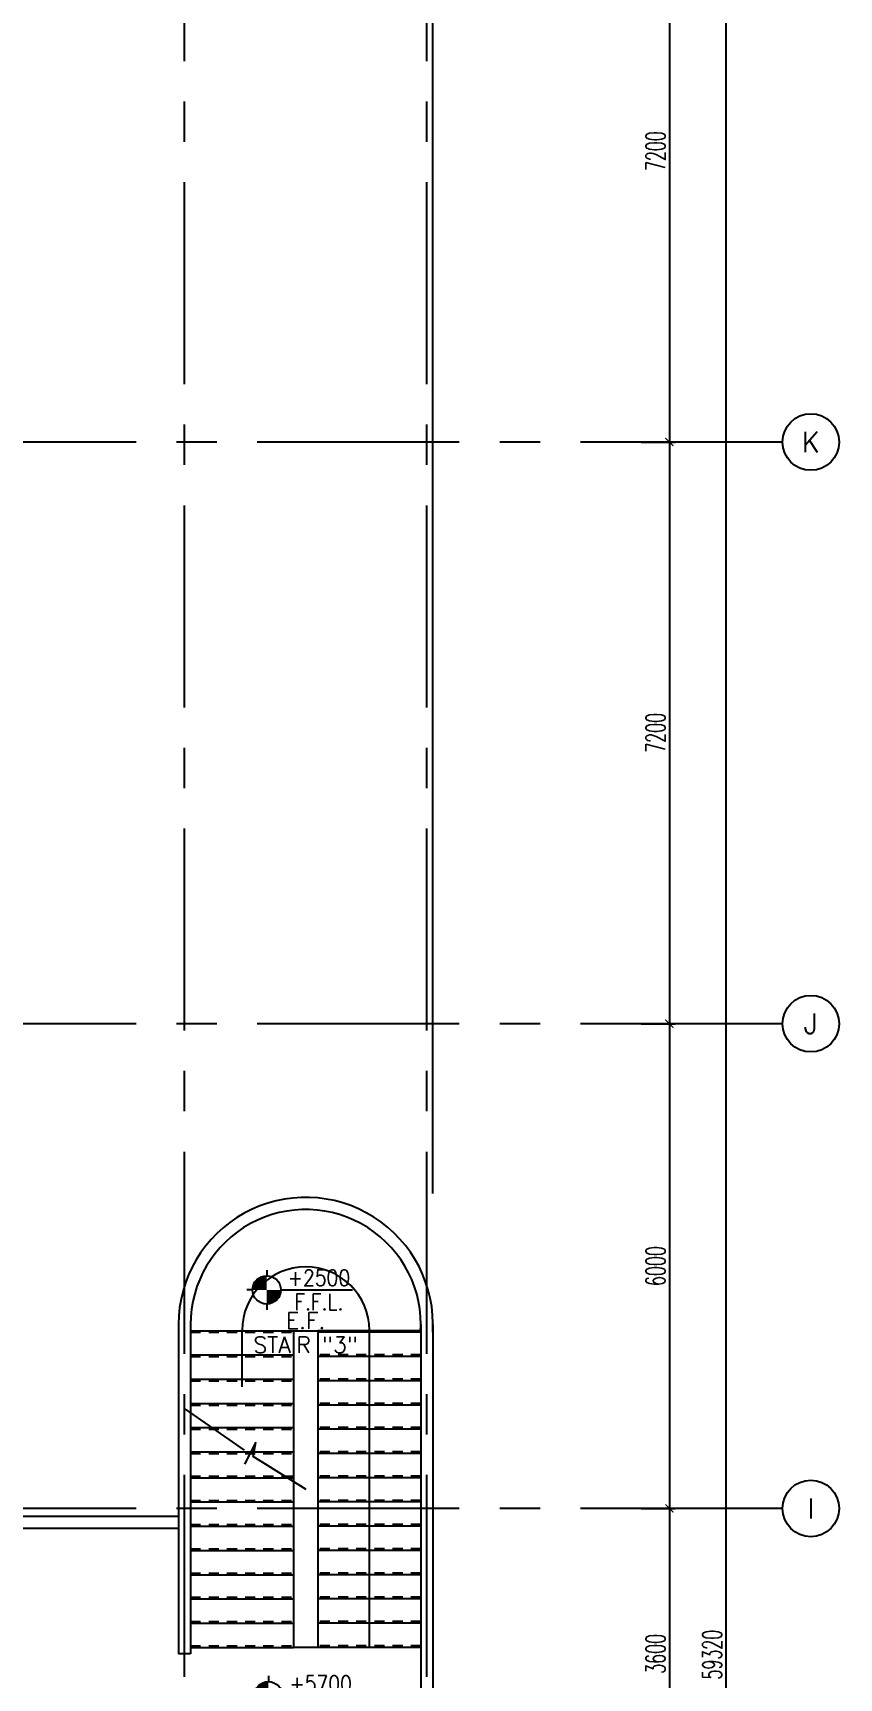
# Model space of a CAD drawing. Extents: x -0.4 to 93.5, y -1.1 to 78.4.
# Drawn here: x 83.56 to 93.53, y 34.87 to 55.23 of the extents above; entities that cross this region are included whole.
import ezdxf
from ezdxf.enums import TextEntityAlignment as Align

# ---------------------------------------------------------------- set-up
doc = ezdxf.new("R2010")
doc.units = 0
doc.header["$MEASUREMENT"] = 0
doc.header["$PDMODE"] = 34
doc.linetypes.add('CENTERX2', pattern=[4, 2.5, -0.5, 0.5, -0.5])
doc.linetypes.add('HIDDEN2', pattern=[0.1875, 0.125, -0.0625])
doc.layers.get('0').update_dxf_attribs({"color": 11, "linetype": 'CONTINUOUS'})
doc.layers.get('DEFPOINTS').update_dxf_attribs({"color": 11, "linetype": 'CONTINUOUS'})
for name, color, linetype in [('AX-CR', 11, 'CONTINUOUS'), ('AX-DIM', 11, 'CONTINUOUS'), ('AX-TXT', 11, 'CONTINUOUS'), ('AXES', 11, 'CENTERX2'), ('HAT', 11, 'CONTINUOUS'), ('LEV-PL', 11, 'CONTINUOUS'), ('RM-NAME', 11, 'CONTINUOUS'), ('ROOF', 11, 'CONTINUOUS'), ('STR', 11, 'CONTINUOUS'), ('WALL', 11, 'CONTINUOUS')]:
    doc.layers.add(name, color=color, linetype=linetype)
doc.styles.add('ROMANS', font='ROMANS.shx', dxfattribs={"width": 0.6})
doc.styles.add('S', font='ROMANS.SHX')
doc.dimstyles.new('STANDARD in', dxfattribs={"dimtxt": 0.24, "dimasz": 0.1, "dimexe": 0.07, "dimexo": 0.05, "dimgap": 0.05, "dimtad": 1, "dimdec": 0, "dimlfac": 1000, "dimzin": 0, "dimdsep": 46, "dimtxsty": 'ROMANS', "dimblk": 'ARCHTICK', "dimcen": 0.05, "dimdle": 0.05, "dimclrd": 7, "dimclre": 7, "dimclrt": 2, "dimadec": 0, "dimazin": 0, "dimtfac": 1, "dimtdec": 0, "dimtmove": 2, "dimatfit": 3, "dimldrblk": 'ARCHTICK', "dimfxl": 0, "dimtolj": 1, "dimtzin": 0, "dimarcsym": 0})

# ---------------------------------------------------------------- blocks, each defined once
blk = doc.blocks.new('_ARCHTICK')
at = {"color": 0, "linetype": 'ByBlock', "const_width": 0.15}
blk.add_lwpolyline([(-0.5, -0.5), (0.5, 0.5)], dxfattribs=at)
blk = doc.blocks.new('*D162')
at = {"layer": 'AX-DIM', "color": 7, "lineweight": -2, "ltscale": 0.3}
for p, q in [((83.232, 76.998), (88.557, 76.998)), ((83.282, 76.348), (83.282, 77.068)), ((88.507, 40.87), (88.507, 77.068))]:
    blk.add_line(p, q, dxfattribs=at)
at = {"layer": 'DEFPOINTS', "color": 0, "ltscale": 0.3}
for p in [(88.507, 76.998), (83.282, 76.298), (88.507, 40.82)]:
    blk.add_point(p, dxfattribs=at)
at = {"layer": 'AX-DIM', "color": 7, "lineweight": -2, "ltscale": 0.3, "xscale": 0.1, "yscale": 0.1, "zscale": 0.1, "rotation": 180}
blk.add_blockref('_ARCHTICK', (83.282, 76.998), dxfattribs=at)
at = {"layer": 'AX-DIM', "color": 7, "lineweight": -2, "ltscale": 0.3, "xscale": 0.1, "yscale": 0.1, "zscale": 0.1}
blk.add_blockref('_ARCHTICK', (88.507, 76.998), dxfattribs=at)
at = {"layer": 'AX-DIM', "color": 2, "ltscale": 0.3, "insert": (85.895, 77.168), "char_height": 0.24, "attachment_point": 5, "style": 'ROMANS'}
blk.add_mtext('\\A1;5225', dxfattribs=at)
blk = doc.blocks.new('*D160')
at = {"layer": 'AX-DIM', "color": 7, "lineweight": -2, "ltscale": 0.3}
for p, q in [((83.332, 64.82), (92.202, 64.82)), ((92.132, 64.87), (92.132, 5.45)), ((83.332, 5.5), (92.202, 5.5))]:
    blk.add_line(p, q, dxfattribs=at)
at = {"layer": 'DEFPOINTS', "color": 0, "ltscale": 0.3}
for p in [(83.282, 64.82), (83.282, 5.5), (92.132, 5.5)]:
    blk.add_point(p, dxfattribs=at)
at = {"layer": 'AX-DIM', "color": 7, "lineweight": -2, "ltscale": 0.3, "xscale": 0.1, "yscale": 0.1, "zscale": 0.1}
for p, rotation in [((92.132, 64.82), 90), ((92.132, 5.5), 270)]:
    blk.add_blockref('_ARCHTICK', p, dxfattribs=dict(at, rotation=rotation))
at = {"layer": 'AX-DIM', "color": 2, "ltscale": 0.3, "insert": (91.962, 35.16), "char_height": 0.24, "attachment_point": 5, "rotation": 90, "style": 'ROMANS'}
blk.add_mtext('\\A1;59320', dxfattribs=at)
blk = doc.blocks.new('*D155')
at = {"layer": 'AX-DIM', "color": 7, "lineweight": -2, "ltscale": 0.3}
for p, q in [((91.082, 42.97), (91.502, 42.97)), ((91.432, 43.02), (91.432, 36.92)), ((91.082, 36.97), (91.502, 36.97))]:
    blk.add_line(p, q, dxfattribs=at)
at = {"layer": 'DEFPOINTS', "color": 0, "ltscale": 0.3}
for p in [(91.032, 42.97), (91.032, 36.97), (91.432, 36.97)]:
    blk.add_point(p, dxfattribs=at)
at = {"layer": 'AX-DIM', "color": 7, "lineweight": -2, "ltscale": 0.3, "xscale": 0.1, "yscale": 0.1, "zscale": 0.1}
for p, rotation in [((91.432, 42.97), 90), ((91.432, 36.97), 270)]:
    blk.add_blockref('_ARCHTICK', p, dxfattribs=dict(at, rotation=rotation))
at = {"layer": 'AX-DIM', "color": 2, "ltscale": 0.3, "insert": (91.262, 39.97), "char_height": 0.24, "attachment_point": 5, "rotation": 90, "style": 'ROMANS'}
blk.add_mtext('\\A1;6000', dxfattribs=at)
blk = doc.blocks.new('AXR')
at = {"layer": 'AX-CR'}
blk.add_circle((350, 0), 350, dxfattribs=at)
at = {"layer": 'AX-TXT', "style": 'ROMANS'}
blk.add_attdef('AX', text='', height=250, dxfattribs=at).set_placement((350, 0), align=Align.MIDDLE)
blk = doc.blocks.new('*D151')
at = {"layer": 'AX-DIM', "color": 7, "lineweight": -2, "ltscale": 0.3}
for p, q in [((91.082, 36.97), (91.502, 36.97)), ((91.432, 37.02), (91.432, 33.32)), ((91.082, 33.37), (91.502, 33.37))]:
    blk.add_line(p, q, dxfattribs=at)
at = {"layer": 'DEFPOINTS', "color": 0, "ltscale": 0.3}
for p in [(91.032, 36.97), (91.032, 33.37), (91.432, 33.37)]:
    blk.add_point(p, dxfattribs=at)
at = {"layer": 'AX-DIM', "color": 7, "lineweight": -2, "ltscale": 0.3, "xscale": 0.1, "yscale": 0.1, "zscale": 0.1}
for p, rotation in [((91.432, 36.97), 90), ((91.432, 33.37), 270)]:
    blk.add_blockref('_ARCHTICK', p, dxfattribs=dict(at, rotation=rotation))
at = {"layer": 'AX-DIM', "color": 2, "ltscale": 0.3, "insert": (91.262, 35.17), "char_height": 0.24, "attachment_point": 5, "rotation": 90, "style": 'ROMANS'}
blk.add_mtext('\\A1;3600', dxfattribs=at)
blk = doc.blocks.new('*D148')
at = {"layer": 'AX-DIM', "color": 7, "lineweight": -2, "ltscale": 0.3}
for p, q in [((91.082, 57.37), (91.502, 57.37)), ((91.432, 57.42), (91.432, 50.12)), ((91.082, 50.17), (91.502, 50.17))]:
    blk.add_line(p, q, dxfattribs=at)
at = {"layer": 'DEFPOINTS', "color": 0, "ltscale": 0.3}
for p in [(91.032, 57.37), (91.032, 50.17), (91.432, 50.17)]:
    blk.add_point(p, dxfattribs=at)
at = {"layer": 'AX-DIM', "color": 7, "lineweight": -2, "ltscale": 0.3, "xscale": 0.1, "yscale": 0.1, "zscale": 0.1}
for p, rotation in [((91.432, 57.37), 90), ((91.432, 50.17), 270)]:
    blk.add_blockref('_ARCHTICK', p, dxfattribs=dict(at, rotation=rotation))
at = {"layer": 'AX-DIM', "color": 2, "ltscale": 0.3, "insert": (91.262, 53.77), "char_height": 0.24, "attachment_point": 5, "rotation": 90, "style": 'ROMANS'}
blk.add_mtext('\\A1;7200', dxfattribs=at)
blk = doc.blocks.new('*D147')
at = {"layer": 'AX-DIM', "color": 7, "lineweight": -2, "ltscale": 0.3}
for p, q in [((91.082, 50.17), (91.502, 50.17)), ((91.432, 50.22), (91.432, 42.92)), ((91.082, 42.97), (91.502, 42.97))]:
    blk.add_line(p, q, dxfattribs=at)
at = {"layer": 'DEFPOINTS', "color": 0, "ltscale": 0.3}
for p in [(91.032, 50.17), (91.032, 42.97), (91.432, 42.97)]:
    blk.add_point(p, dxfattribs=at)
at = {"layer": 'AX-DIM', "color": 7, "lineweight": -2, "ltscale": 0.3, "xscale": 0.1, "yscale": 0.1, "zscale": 0.1}
for p, rotation in [((91.432, 50.17), 90), ((91.432, 42.97), 270)]:
    blk.add_blockref('_ARCHTICK', p, dxfattribs=dict(at, rotation=rotation))
at = {"layer": 'AX-DIM', "color": 2, "ltscale": 0.3, "insert": (91.262, 46.57), "char_height": 0.24, "attachment_point": 5, "rotation": 90, "style": 'ROMANS'}
blk.add_mtext('\\A1;7200', dxfattribs=at)
blk = doc.blocks.new('LEV1')
at = {"layer": 'LEV-PL'}
for p, q in [((0, 245), (0, 175)), ((-175, 0), (-245, 0)), ((175, 0), (1061, 0)), ((0, -175), (0, -245))]:
    blk.add_line(p, q, dxfattribs=at)
at = {"layer": 'LEV-PL', "const_width": 175}
for points in [[(-88, 0, -0.414214), (0, 88, -1)], [(88, 0, -0.414214), (0, -88, -1)]]:
    blk.add_lwpolyline(points, format="xyb", dxfattribs=at)
at = {"layer": 'LEV-PL'}
blk.add_circle((0, 0), 175, dxfattribs=at)
at = {"layer": 'LEV-PL', "color": 4, "style": 'S', "width": 0.85}
for tag, p in [('+0000', (646, 50)), ('F.F.L.', (646, -250))]:
    blk.add_attdef(tag, text='', height=200, dxfattribs=at).set_placement(p, align=Align.CENTER)

msp = doc.modelspace()

# ---------------------------------------------------------------- linework, layer by layer
for p, q in [((86.1758, 37.6902), (85.4444, 38.1979)), ((86.3162, 37.7888), (86.1758, 37.5199)), ((86.2811, 37.6134), (86.3162, 37.7888)), ((86.9363, 37.2043), (86.2811, 37.6134))]:
    msp.add_line(p, q)
at = {"layer": 'AXES'}
for p, q in [((85.4324, -1.1143), (85.4324, 77.6984)), ((88.4324, -1.1143), (88.4324, 77.6984)), ((92.8324, 50.17), (40.7424, 50.17)), ((92.8324, 42.97), (24.7924, 42.97)), ((92.8324, 42.97), (40.7424, 42.97)), ((92.8324, 36.97), (40.7424, 36.97))]:
    msp.add_line(p, q, dxfattribs=at)
at = {"layer": 'ROOF'}
for p, q in [((86.7824, 39.1702), (86.7824, 35.2502)), ((86.7824, 39.1702), (87.0824, 39.1702)), ((87.0824, 39.1702), (87.0824, 35.2502)), ((85.3574, 36.87), (83.2824, 36.87)), ((85.3574, 36.72), (83.2824, 36.72)), ((87.0824, 35.2502), (86.7824, 35.2502))]:
    msp.add_line(p, q, dxfattribs=at)
at = {"layer": 'STR'}
for p, q in [((85.5074, 39.1702), (86.7824, 39.1702)), ((86.1449, 38.4771), (86.1449, 39.1726)), ((88.3574, 39.1702), (87.0824, 39.1702)), ((88.3574, 39.1502), (87.0824, 39.1502)), ((87.7199, 35.2502), (87.7199, 39.1726)), ((85.5074, 38.8702), (86.7824, 38.8702)), ((88.3574, 38.8502), (87.0824, 38.8502)), ((85.5074, 38.5702), (86.7824, 38.5702)), ((88.3574, 38.5502), (87.0824, 38.5502)), ((85.5074, 38.2702), (86.7824, 38.2702)), ((88.3574, 38.2502), (87.0824, 38.2502)), ((85.5074, 37.9702), (86.7824, 37.9702)), ((88.3574, 37.9502), (87.0824, 37.9502)), ((85.5074, 37.6702), (86.7824, 37.6702)), ((88.3574, 37.6502), (87.0824, 37.6502)), ((85.5074, 37.3502), (86.7824, 37.3502)), ((86.6706, 37.3702), (86.7824, 37.3702)), ((86.7026, 37.3502), (86.7824, 37.3502)), ((88.3574, 37.3502), (87.0824, 37.3502)), ((85.5074, 37.0502), (86.7824, 37.0502)), ((88.3574, 37.0502), (87.0824, 37.0502)), ((85.5074, 36.7502), (86.7824, 36.7502)), ((88.3574, 36.7502), (87.0824, 36.7502)), ((85.5074, 36.4502), (86.7824, 36.4502)), ((88.3574, 36.4502), (87.0824, 36.4502)), ((85.5074, 36.1502), (86.7824, 36.1502)), ((88.3574, 36.1502), (87.0824, 36.1502)), ((85.5074, 35.8502), (86.7824, 35.8502)), ((88.3574, 35.8502), (87.0824, 35.8502)), ((85.5074, 35.5502), (86.7824, 35.5502)), ((88.3574, 35.5502), (87.0824, 35.5502)), ((85.5074, 35.2502), (86.7824, 35.2502)), ((88.3574, 35.2502), (87.0824, 35.2502))]:
    msp.add_line(p, q, dxfattribs=at)
at = {"layer": 'STR', "linetype": 'HIDDEN2'}
for p, q in [((85.5074, 39.1502), (86.7824, 39.1502)), ((88.3574, 39.1702), (87.0824, 39.1702)), ((88.3574, 39.1502), (87.0824, 39.1502)), ((85.5074, 38.8502), (86.7824, 38.8502)), ((88.3574, 38.8702), (87.0824, 38.8702)), ((85.5074, 38.5502), (86.7824, 38.5502)), ((88.3574, 38.5702), (87.0824, 38.5702)), ((85.5074, 38.2502), (86.7824, 38.2502)), ((88.3574, 38.2702), (87.0824, 38.2702)), ((85.5074, 37.9502), (86.7824, 37.9502)), ((88.3574, 37.9702), (87.0824, 37.9702)), ((85.5074, 37.6502), (86.7824, 37.6502)), ((88.3574, 37.6702), (87.0824, 37.6702)), ((85.5074, 37.3702), (86.7824, 37.3702)), ((86.6706, 37.3702), (86.7824, 37.3702)), ((86.7026, 37.3502), (86.7824, 37.3502)), ((88.3574, 37.3702), (87.0824, 37.3702)), ((85.5074, 37.0702), (86.7824, 37.0702)), ((88.3574, 37.0702), (87.0824, 37.0702)), ((85.5074, 36.7702), (86.7824, 36.7702)), ((88.3574, 36.7702), (87.0824, 36.7702)), ((85.5074, 36.4702), (86.7824, 36.4702)), ((88.3574, 36.4702), (87.0824, 36.4702)), ((85.5074, 36.1702), (86.7824, 36.1702)), ((88.3574, 36.1702), (87.0824, 36.1702)), ((85.5074, 35.8702), (86.7824, 35.8702)), ((88.3574, 35.8702), (87.0824, 35.8702)), ((85.5074, 35.5702), (86.7824, 35.5702)), ((88.3574, 35.5702), (87.0824, 35.5702)), ((85.5074, 35.2702), (86.7824, 35.2702)), ((88.3574, 35.2702), (87.0824, 35.2702))]:
    msp.add_line(p, q, dxfattribs=at)
at = {"layer": 'STR'}
msp.add_arc((86.9324, 39.1726), 0.7875, 0, 180, dxfattribs=at)
at = {"layer": 'WALL'}
for p, q in [((85.3574, 39.2455), (85.3574, 35.17)), ((85.5074, 39.2455), (85.5074, 35.17)), ((88.3574, 39.2455), (88.3574, 33.62)), ((88.5074, 39.2455), (88.5074, 33.47))]:
    msp.add_line(p, q, dxfattribs=at)
at = {"layer": 'WALL', "linetype": 'ByBlock', "ltscale": 0.3}
msp.add_line((85.5074, 35.17), (85.3574, 35.17), dxfattribs=at)
at = {"layer": 'WALL'}
for radius, start, end in [(1.575, 356.52974, 180), (1.425, 356.16393, 180.00002)]:
    msp.add_arc((86.9324, 39.2455), radius, start, end, dxfattribs=at)

# ---------------------------------------------------------------- block references
at = {"layer": 'AXES', "xscale": 0.001, "yscale": 0.001, "zscale": 0.001}
for p, values in [((92.8324, 50.17), {'AX': 'K'}), ((92.8324, 42.97), {'AX': 'J'}), ((92.8324, 36.97), {'AX': 'I'})]:
    msp.add_blockref('AXR', p, dxfattribs=at).add_auto_attribs(values)
at = {"layer": 'HAT', "xscale": 0.001, "yscale": 0.001, "zscale": 0.001}
for p, values in [((86.4496, 39.6751), {'F.F.L.': 'F.F.L.', '+0000': '+2500'}), ((86.4706, 34.651), {'F.F.L.': 'F.F.L.', '+0000': '+5700'})]:
    msp.add_blockref('LEV1', p, dxfattribs=at).add_auto_attribs(values)

# ---------------------------------------------------------------- texts
at = {"layer": 'RM-NAME', "style": 'ROMANS'}
for s, p in [('E.F.', (86.9321, 39.2945)), ('STAIR "3"', (86.9321, 38.9945))]:
    msp.add_text(s, height=0.2, dxfattribs=at).set_placement(p, align=Align.MIDDLE)

# ---------------------------------------------------------------- dimensions: what is measured, and where the dimension line sits
at = {"layer": 'AX-DIM'}
dim = msp.add_linear_dim(base=(88.5074, 76.9984), p1=(83.2824, 76.2984), p2=(88.5074, 40.82), dimstyle='STANDARD in', dxfattribs=at)
dim.commit()
dim.dimension.update_dxf_attribs({"geometry": '*D162', "text_midpoint": (85.8949, 77.1684)})
for base, p1, p2, picture, middle in [((92.1324, 5.5), (83.2824, 64.82), (83.2824, 5.5), '*D160', (91.9624, 35.16)), ((91.4324, 50.17), (91.0324, 57.37), (91.0324, 50.17), '*D148', (91.2624, 53.77)), ((91.4324, 42.97), (91.0324, 50.17), (91.0324, 42.97), '*D147', (91.2624, 46.57)), ((91.4324, 36.97), (91.0324, 42.97), (91.0324, 36.97), '*D155', (91.2624, 39.97)), ((91.4324, 33.37), (91.0324, 36.97), (91.0324, 33.37), '*D151', (91.2624, 35.17))]:
    dim = msp.add_linear_dim(base=base, p1=p1, p2=p2, angle=270, dimstyle='STANDARD in', dxfattribs=at)
    dim.commit()
    dim.dimension.update_dxf_attribs({"geometry": picture, "text_midpoint": middle})

doc.saveas('drawing.dxf')
